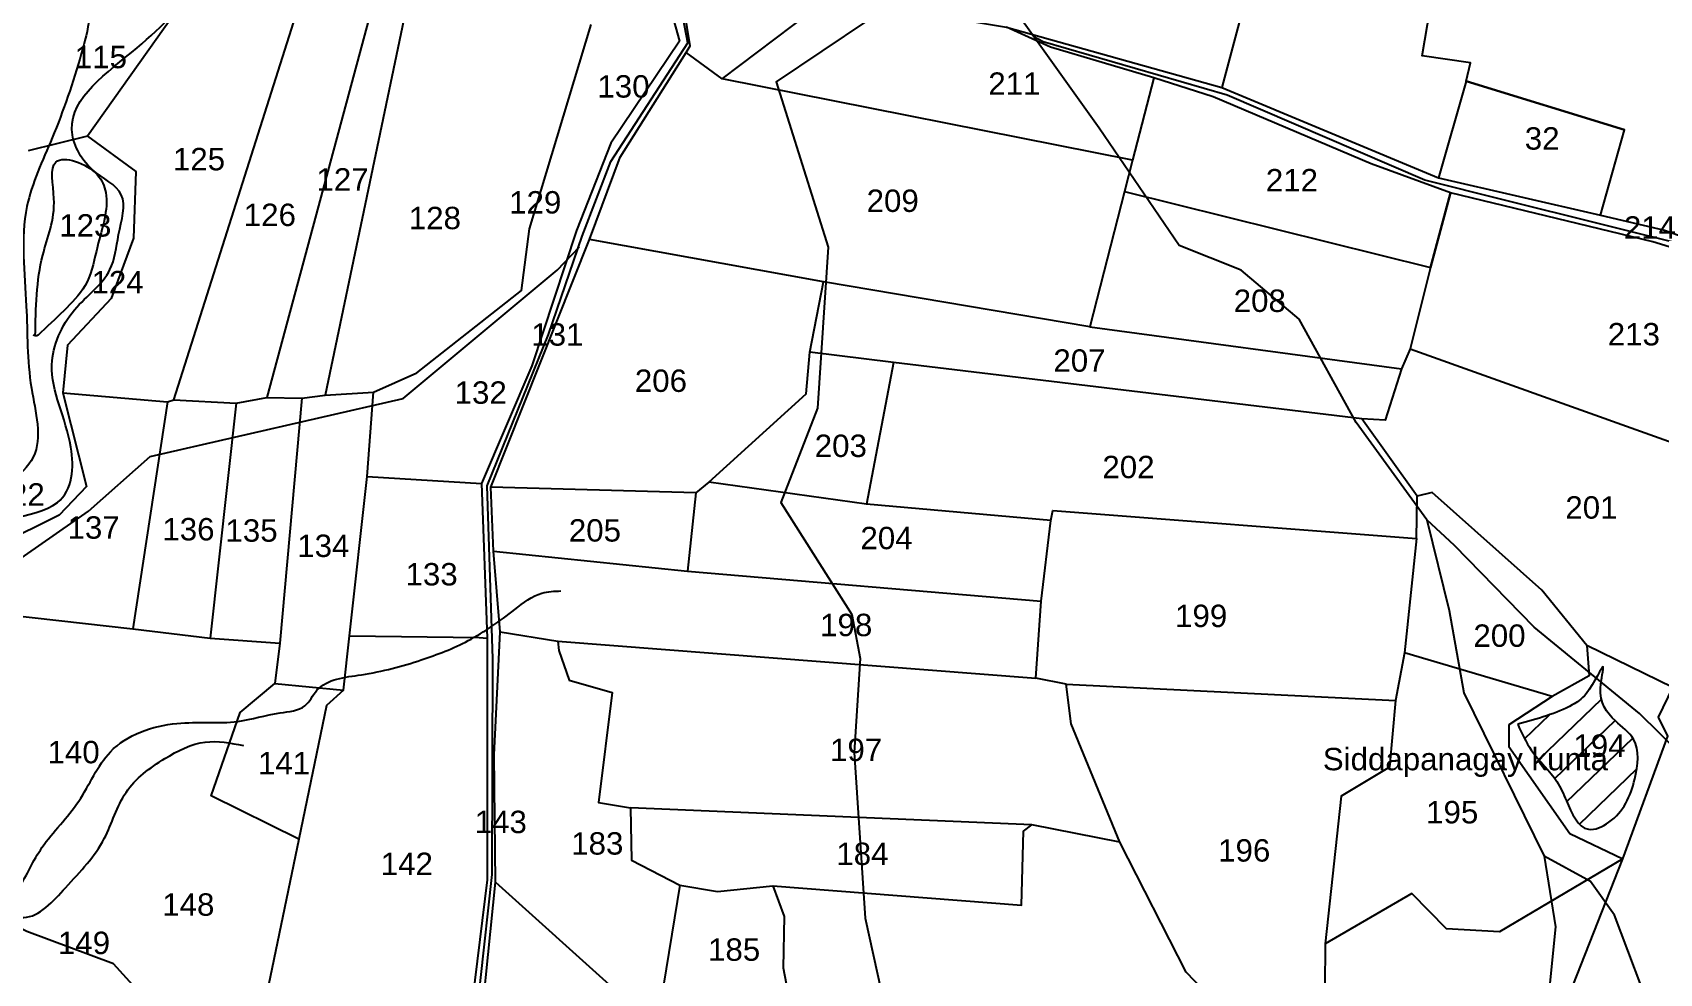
# Model space of a CAD drawing. Header units: inches. Extents: x 198573 to 203005, y 1622290 to 1626765.
# Drawn here: x 199205 to 200440, y 1623430 to 1624145 of the extents above; entities that cross this region are included whole.
import ezdxf
from ezdxf.enums import TextEntityAlignment as Align

# ---------------------------------------------------------------- set-up
doc = ezdxf.new("R2010")
doc.units = ezdxf.units.IN
doc.header["$LTSCALE"] = 15
doc.header["$MEASUREMENT"] = 0
for name, color, linetype in [('PLOT', 7, 'Continuous'), ('PLOT NO', 7, 'Continuous'), ('ROAD', 1, 'Continuous'), ('STREAM', 4, 'Continuous')]:
    doc.layers.add(name, color=color, linetype=linetype)
doc.styles.get("Standard").update_dxf_attribs({"font": 'arial.ttf'})

msp = doc.modelspace()

# ---------------------------------------------------------------- hatches: boundary and pattern name
at = {"layer": 'STREAM'}
h = msp.add_hatch(dxfattribs=at)
h.set_pattern_fill('ANSI31', color=256, scale=151.024149, angle=-1.0901)
h.set_pattern_definition([(43.9099, (193735.288, 1624458.895), (-13.092405, 13.600313), [])])
edge = h.paths.add_edge_path()
edge.add_spline(control_points=[(200332.5, 1623619.6), (200335.6, 1623612.7), (200342.9, 1623596.6), (200361.3, 1623580.6), (200370.3, 1623558.9), (200381.1, 1623534.6), (200410.7, 1623548.1), (200422.2, 1623574.1), (200426, 1623607.4), (200403.4, 1623623.4), (200394.1, 1623636.7), (200395.5, 1623650.2), (200395.7, 1623651.7)], knot_values=[9.335601, 9.335601, 9.335601, 9.335601, 11.5604, 14.58455, 16.213629, 18.913851, 20.555215, 24.357425, 27.355235, 29.298539, 32.032487, 32.376571, 32.376571, 32.376571, 32.376571], degree=3, periodic=0)
edge.add_line((200395.7, 1623651.7), (200392, 1623654.7))
edge.add_spline(control_points=[(200392, 1623654.7), (200389.7, 1623650.8), (200383.5, 1623640.3), (200366.5, 1623629), (200347.3, 1623623.7), (200332.5, 1623619.6)], knot_values=[0, 0, 0, 0, 1.04632, 2.382709, 6.742413, 6.742413, 6.742413, 6.742413], degree=3, periodic=0)
h.paths.add_polyline_path([(200159.9, 1623573.2), (200424.7, 1623568.2), (200425.5, 1623607.2), (200160.7, 1623612.3)], flags=9)
h.paths.add_polyline_path([(200362.8, 1623587.8), (200420, 1623586.7), (200420.6, 1623617.6), (200363.4, 1623618.7)], flags=24)

# ---------------------------------------------------------------- linework, layer by layer
at = {"layer": 'PLOT'}
for points in [[(199687.8, 1624300.9), (199678.9, 1624268.3), (199670.6, 1624228.9), (199802.5, 1624191.4), (199826.2, 1624188.9), (199821.8, 1624169.6), (199944.4, 1624148.8), (200107.8, 1624102.9), (200272.2, 1624034.5), (200395.4, 1624006), (200444, 1623994.6), (200489.8, 1623978.3), (200607.6, 1623942.2), (200612.8, 1623939.7), (200660.5, 1623925.5), (200785.4, 1623893.5), (200818.9, 1623871.1), (200969.3, 1623831.2), (201139.3, 1623753.8), (201178.3, 1623737.6), (201429.4, 1623607.5), (201458.4, 1623625.9), (201642.2, 1623530)], [(200293.3, 1624107.7), (200296.6, 1624121.8), (200260, 1624126.9), (200282.3, 1624259.7)], [(199670.6, 1624228.9), (199696.1, 1624138.1), (199643.8, 1624060.6), (199617.7, 1623994.4), (199584, 1623891.6), (199545.7, 1623802.5), (199550, 1623685), (199550.1, 1623501.5), (199531.3, 1623349.3), (199373.1, 1623369.1), (199342.2, 1623372.1), (199333.1, 1623382.9), (199305.6, 1623394.4), (199266.2, 1623437.8), (199200.4, 1623462.4), (199166.9, 1623478.9), (199107.9, 1623617.6), (199097.5, 1623651.7), (199071.8, 1623705.5), (199028.3, 1623716.1), (198981.1, 1623765.2), (198917.6, 1623783.3), (198847.2, 1623923.6)], [(200056.1, 1624110.4), (200040, 1624047.9), (200033.9, 1624023.9), (200007.5, 1623921.2), (199805.3, 1623955.5), (199627.8, 1623987.7), (199650.9, 1624050.2), (199701.2, 1624129.5), (199704.2, 1624134.7), (199688.9, 1624227.6)], [(200143.9, 1624238.9), (200107.8, 1624102.9)], [(199350.7, 1624212.9), (199246.6, 1624066.1), (199201.4, 1624055)], [(199312.1, 1623866), (199416.7, 1624195.3)], [(199728.4, 1624109.6), (199795.5, 1624160.1), (199802.5, 1624191.4)], [(199468.2, 1624185.2), (199382.8, 1623867.7)], [(199492.2, 1624181.3), (199427.1, 1623869.4)], [(199227.8, 1623871.1), (199307.3, 1623864.4), (199312.1, 1623866), (199359.4, 1623863.4), (199382.8, 1623867.7), (199409.4, 1623867.2), (199427.1, 1623869.4), (199463.8, 1623871.7), (199496.5, 1623886.3), (199576.1, 1623948.9), (199582.1, 1623995.6), (199629, 1624150.8)], [(200546.7, 1623951.7), (200435.1, 1623985.8), (200281.3, 1624022.9), (200221.2, 1624045.1), (200101.3, 1624095.8), (200056.1, 1624110.4), (199977.8, 1624133.6), (199944.4, 1624148.8)], [(200040, 1624047.9), (199728.4, 1624109.6), (199701.2, 1624129.5)], [(200395.4, 1624006), (200413.6, 1624070.8), (200293.3, 1624107.7), (200272.2, 1624034.5)], [(200293.3, 1624107.7), (200413.6, 1624070.8)], [(199246.6, 1624066.1), (199283.3, 1624039.2), (199281.5, 1623988.6), (199264.6, 1623942.7), (199231.4, 1623907.4), (199227.8, 1623871.1), (199245.9, 1623800), (199225.1, 1623778.4), (199179.6, 1623755.9), (199080.6, 1623738.3), (199071.8, 1623705.5)], [(200033.9, 1624023.9), (200266.3, 1623966.3), (200281.3, 1624022.9), (200266.3, 1623966.3), (200250.8, 1623904.6), (200244.2, 1623889.5), (200231.9, 1623850.5), (200214.1, 1623851.4)], [(199478.6, 1622677.1), (199537.3, 1622755), (199510.7, 1622909), (199507.1, 1622929.4), (199520.7, 1623126.5), (199541.8, 1623259.6), (199548.2, 1623297.4), (199541.3, 1623352.5), (199556.4, 1623499.7), (199555.4, 1623596.4), (199559.8, 1623689.7), (199554.8, 1623750.9), (199552.8, 1623799.6), (199627.8, 1623987.7)], [(200750.1, 1622980.6), (200716.3, 1623076.8), (200721.6, 1623184.5), (200679.7, 1623377.8), (200605.9, 1623432.7), (200606.2, 1623467.2), (200576.2, 1623509.5), (200549.8, 1623476.4), (200590.1, 1623397.8), (200517.9, 1623397.5), (200374.3, 1623421.1), (200412.3, 1623517.6), (200446.5, 1623610.7), (200439.4, 1623625.1), (200450.1, 1623647.5), (200385, 1623679.5), (200350.7, 1623721.4), (200267.6, 1623795.5), (200256.1, 1623792.8), (200214.1, 1623851.4), (199858.5, 1623894.3), (199795, 1623902), (199805.3, 1623955.5)], [(200250.8, 1623904.6), (200492.3, 1623818.4), (200535, 1623804.2), (200546.7, 1623951.7)], [(200007.5, 1623921.2), (200244.2, 1623889.5)], [(199718.2, 1623803.5), (199792.2, 1623870.4), (199795, 1623902)], [(199858.5, 1623894.3), (199838, 1623786.8)], [(199090, 1623665.4), (199113.5, 1623693.1), (199119.2, 1623716.8), (199168.3, 1623704.6), (199281, 1623692.1), (199339.8, 1623684.9), (199392.5, 1623681.3), (199388.9, 1623650.7), (199440.8, 1623645.4), (199445.5, 1623686.8), (199459, 1623807.7), (199463.8, 1623871.7)], [(199307.3, 1623864.4), (199281, 1623692.1)], [(199359.4, 1623863.4), (199339.8, 1623684.9)], [(199409.4, 1623867.2), (199392.5, 1623681.3)], [(199459, 1623807.7), (199545.7, 1623802.5)], [(200120.5, 1623390.2), (200080.8, 1623431.5), (200030.4, 1623530.1), (199993.3, 1623620), (199989.6, 1623650.1), (199966.6, 1623654.5), (199970.7, 1623713.1), (199978, 1623774.2), (199838, 1623786.8), (199718.2, 1623803.5), (199708.4, 1623795.4), (199552.8, 1623799.6)], [(199708.4, 1623795.4), (199702.1, 1623735.8)], [(199978, 1623774.2), (199979.5, 1623781.9), (200255.5, 1623760.6), (200256.1, 1623792.8)], [(200255.5, 1623760.6), (200246.4, 1623673.8), (200239.6, 1623637.6), (200235.1, 1623587.1), (200198.4, 1623565.1), (200186.2, 1623452.9), (200185.8, 1623386.1), (200130.6, 1623369.6)], [(199554.8, 1623750.9), (199702.1, 1623735.8), (199970.7, 1623713.1)], [(199445.5, 1623686.8), (199544, 1623685.5), (199550, 1623685)], [(199559.8, 1623689.7), (199603.6, 1623682.6), (199604.4, 1623675.6), (199612.3, 1623653.1), (199645, 1623643.7), (199634.6, 1623560.2), (199658.7, 1623556.3), (199659.7, 1623516.6), (199696.2, 1623497.5), (199681.9, 1623409.2)], [(199603.6, 1623682.6), (199966.6, 1623654.5)], [(200385, 1623679.5), (200386.6, 1623656.4), (200358.6, 1623640.6), (200246.4, 1623673.8)], [(199407.1, 1623532.4), (199340.5, 1623565.2), (199362.5, 1623628.5), (199388.9, 1623650.7)], [(199989.6, 1623650.1), (200239.6, 1623637.6)], [(199440.8, 1623645.4), (199440.8, 1623645.4), (199428.1, 1623633.8), (199407.1, 1623532.4), (199373.1, 1623369.1)], [(200358.6, 1623640.6), (200325.6, 1623619.1), (200325.7, 1623602.8), (200372.1, 1623536.8), (200412.3, 1623517.6), (200318.6, 1623462.2), (200278.3, 1623464.3), (200252, 1623491.1), (200186.2, 1623452.9)], [(200030.4, 1623530.1), (199963.6, 1623543.4), (199658.7, 1623556.3)], [(199766.8, 1623497.1), (199955.7, 1623482.4), (199957.2, 1623538.5), (199963.6, 1623543.4)], [(199556.4, 1623499.7), (199647.8, 1623417.6), (199681.9, 1623409.2), (199785.1, 1623380.7), (199829.1, 1623371.4), (199852.8, 1623328.3), (199856.5, 1623303.7), (199843, 1623185.6)], [(199696.2, 1623497.5), (199725, 1623492.6), (199766.8, 1623497.1), (199775.5, 1623473.7), (199774.8, 1623434.7), (199785.1, 1623380.7)]]:
    msp.add_lwpolyline(points, dxfattribs=at)
msp.add_spline([(199180.8, 1623476.5), (199198.1, 1623472.9), (199229.9, 1623495.6), (199259.3, 1623532.9), (199275.8, 1623567.9), (199305.3, 1623593.6), (199336, 1623606.1), (199364.9, 1623603.5)], degree=3, dxfattribs=at)
at = {"layer": 'ROAD'}
for points in [[(199536.2, 1623344.7), (199553.9, 1623505.6), (199554.3, 1623669.2), (199550, 1623800.5), (199596.6, 1623915.4), (199622.1, 1623990.2), (199643.9, 1624046.8), (199702.3, 1624136.8), (199683.2, 1624237.5), (199698.8, 1624307.7), (199720, 1624318.6), (199685.3, 1624385.9), (199672.5, 1624423.2), (199572.7, 1624558.4), (199502.2, 1624667.4), (199468, 1624764.1), (199422.5, 1624807.7), (199391.3, 1624862.8), (199383.8, 1624961), (199390.8, 1624978.2), (199372.2, 1625046.8), (199358.8, 1625107.6), (199355.9, 1625176)], [(199910.1, 1624199.5), (199868.6, 1624195.5), (199838.7, 1624153.7), (199769.4, 1624107.3), (199808.9, 1623981.7), (199800.7, 1623859.5), (199772.9, 1623788), (199826.9, 1623703), (199833.2, 1623669.5), (199828.6, 1623598.3), (199836.9, 1623472.5), (199864.7, 1623347.2), (199873.6, 1623259.1), (199931.7, 1623131.5), (199967, 1623065.1), (200040.1, 1622976.9), (200063.1, 1622931.4), (200100.3, 1622875.8), (200181.5, 1622823.9), (200310.6, 1622757.4)], [(200486.3, 1623567.4), (200424.9, 1623627.7), (200344.9, 1623693.4), (200284.4, 1623755.4), (200263.5, 1623774.9), (200209.9, 1623848.6), (200166.6, 1623927.1), (200122.5, 1623964.3), (200075.5, 1623983), (200014.6, 1624072), (199952.7, 1624158.9)], [(201991, 1623717.6), (201838.4, 1623693.6), (201706.7, 1623668.4), (201578.4, 1623660.3), (201397.4, 1623622.9), (201247.2, 1623693.2), (201130.6, 1623750.7), (200967.3, 1623827.6), (200847.4, 1623856), (200816.1, 1623868.2), (200787, 1623888.6), (200663.9, 1623917.8), (200470.7, 1623980.6), (200321.3, 1624017.8), (200262, 1624032.6), (200111.8, 1624097.1), (199972.1, 1624137.6), (199964.5, 1624141.7)], [(199021.8, 1623568.8), (199125.5, 1623696.5), (199247.4, 1623781.5), (199294.1, 1623823), (199486.2, 1623866.9), (199603.2, 1623964.2), (199620, 1623982)], [(200263.5, 1623774.9), (200280.3, 1623706), (200291.5, 1623643.4), (200352.4, 1623519.6), (200361, 1623465.9), (200355, 1623405.3), (200360.1, 1623331.8), (200357.4, 1623246.5), (200358.5, 1623193), (200361, 1623157.3), (200352.1, 1623106.3), (200365, 1623056.4), (200382.8, 1623003.1), (200405.2, 1622967.8), (200421.7, 1622876.4), (200427.7, 1622797)], [(200405.2, 1622967.8), (200459.1, 1623060.9), (200490.3, 1623150.5), (200493.2, 1623235.7), (200504.6, 1623297.4), (200437.1, 1623392.2), (200405.9, 1623474.8), (200387.6, 1623500.4), (200352.4, 1623519.6)]]:
    msp.add_lwpolyline(points, dxfattribs=at)
at = {"layer": 'STREAM'}
for points in [[(199189.9, 1624350.7), (199219.6, 1624325.9), (199222.8, 1624298), (199220.5, 1624252.6), (199240.2, 1624210.9), (199248, 1624156), (199241.8, 1624128.4), (199219.7, 1624064.7), (199200.6, 1624012.6), (199200.1, 1623937), (199204, 1623874.8), (199205.3, 1623822.3), (199187.8, 1623803.6), (199123.6, 1623773.3), (199078.9, 1623747.6), (199037.8, 1623712.2), (199012, 1623721.1), (198982.2, 1623744.8), (198944.1, 1623768.8), (198902.8, 1623796), (198872, 1623860.7), (198855.9, 1623894.4), (198845.4, 1623927.1)], [(199503.4, 1622872.2), (199495.6, 1622906), (199447.5, 1622936.4), (199402.2, 1622943.8), (199351.3, 1622975.7), (199326.5, 1623001.9), (199310.8, 1623068.9), (199322.2, 1623127.2), (199306.8, 1623177.5), (199236.9, 1623274.3), (199195.8, 1623331.7), (199184.1, 1623379.6), (199172.6, 1623442.5), (199166.7, 1623476.8), (199141.8, 1623524.8), (199095.9, 1623618.8), (199081.3, 1623667.3), (199118.3, 1623690.9), (199145.9, 1623715.7), (199172.7, 1623745.6), (199168.8, 1623759.7), (199223.7, 1623788), (199233.9, 1623829.9), (199219.6, 1623892.6), (199236.8, 1623934.3), (199263.6, 1623964.7), (199270.2, 1623991.3), (199272.2, 1624021.6), (199250.1, 1624040.8), (199234.7, 1624071), (199284.2, 1624133.1), (199365, 1624244.3), (199384.9, 1624280.9), (199409, 1624292.1), (199462.6, 1624252.9), (199486.3, 1624243.1), (199500.6, 1624228.3), (199516.7, 1624213.5)], [(199206.9, 1623914.4), (199212.6, 1623975.6), (199221.1, 1624018.8), (199222.6, 1624046.4), (199253.9, 1624036.8), (199260.4, 1624023.2), (199254.1, 1623982.2), (199246.2, 1623955.4), (199230.8, 1623935.7), (199211.1, 1623916.9), (199206.9, 1623914.4), (199205.3, 1623915)], [(199477.8, 1622683.4), (199504.4, 1622723.1), (199512.4, 1622749.6), (199516.7, 1622832.1), (199502.6, 1622880.1), (199485.4, 1622908.5), (199435.7, 1622928.2), (199387.3, 1622945.5), (199343.2, 1622965.5), (199315.3, 1623010.3), (199301.6, 1623076), (199306.7, 1623124.6), (199261.3, 1623226), (199209.3, 1623297.6), (199173.7, 1623372.7), (199165, 1623409.4), (199123.7, 1623557.6), (199085.2, 1623624.3), (199064.9, 1623665.8), (199033.6, 1623697.8), (198995.7, 1623721.9), (198955.1, 1623754.5), (198921.3, 1623772.9), (198900.7, 1623798.6)], [(199173.1, 1623459), (199194.7, 1623494.8), (199212, 1623526), (199239.9, 1623561.2), (199264, 1623598.8), (199314.5, 1623620.3), (199360.8, 1623621.8), (199392.8, 1623628.3), (199411.6, 1623633.7), (199420.8, 1623645.4), (199454.5, 1623657.2), (199500, 1623668.5), (199535.6, 1623683.1), (199570.9, 1623706.7), (199591.6, 1623719.2), (199606, 1623720.8)], [(200332.5, 1623619.6), (200373.9, 1623634.3), (200384.3, 1623642.8), (200397.4, 1623663.1), (200395.3, 1623647.3), (200406.6, 1623622.2), (200420.3, 1623608.3), (200421.3, 1623578.1), (200401.7, 1623545.2), (200386.1, 1623539.9), (200369.4, 1623561.4), (200362.2, 1623576.1), (200343, 1623599.8), (200332.5, 1623619.6)], [(201500.3, 1623491.7), (201480.4, 1623457.5), (201457.3, 1623437.2), (201423.6, 1623432.4), (201390.4, 1623425.6), (201361.4, 1623408.4), (201314.4, 1623404.9), (201288.7, 1623401.9), (201255, 1623399.6), (201221.6, 1623380), (201206.7, 1623350.7), (201160.5, 1623288.6), (201140.8, 1623240.2), (201122.9, 1623205.4), (201090.1, 1623171), (201035.6, 1623136.5), (200978.5, 1623102.4), (200940.5, 1623101.1), (200884.6, 1623072.1), (200838.8, 1623051.7), (200706.7, 1623002.2), (200686.8, 1622941.4), (200660.7, 1622892), (200641.7, 1622856.8), (200602.9, 1622815.1), (200584.8, 1622799.2), (200557.4, 1622793.6), (200494.6, 1622812.6), (200431.1, 1622826.6), (200401.9, 1622848.4), (200367.7, 1622869.8), (200342.3, 1622886.1), (200320.7, 1622918.1), (200313.1, 1622959.7), (200301.1, 1622977.2), (200307.1, 1623007.2), (200309.6, 1623036.3), (200299.2, 1623059.7), (200290.3, 1623087.1), (200265.2, 1623116.2), (200242.5, 1623170.5), (200224.5, 1623187.1), (200181.5, 1623217.1), (200152.5, 1623224.5), (200150.3, 1623269.8), (200140.4, 1623296.1), (200134.2, 1623329.8), (200130.2, 1623353.1), (200128.1, 1623376.9), (200126.9, 1623392.2)]]:
    msp.add_spline(points, degree=3, dxfattribs=at)

# ---------------------------------------------------------------- texts
at = {"layer": 'PLOT NO'}
for s, p in [('115', (199256.7, 1624126.1)), ('130', (199653.5, 1624103.8)), ('211', (199950.3, 1624105.9)), ('32', (200351, 1624064.3)), ('125', (199331.2, 1624048.6)), ('127', (199440.2, 1624033.2)), ('212', (200161, 1624032.6)), ('129', (199586.5, 1624015.8)), ('209', (199857.9, 1624017)), ('123', (199244.9, 1623998.3)), ('126', (199385, 1624006.3)), ('128', (199510.3, 1624003.9)), ('214', (200432.8, 1623996.7)), ('124', (199269.4, 1623955.2)), ('208', (200136.6, 1623941.1)), ('131', (199603.3, 1623915.5)), ('213', (200420.6, 1623915.7)), ('207', (199999.7, 1623895.7)), ('206', (199681.9, 1623880.4)), ('132', (199545.1, 1623871.4)), ('203', (199818.5, 1623831)), ('202', (200036.9, 1623814.9)), ('122', (199194.3, 1623794.1)), ('201', (200388.4, 1623784.2)), ('137', (199251.2, 1623769)), ('136', (199323.2, 1623767.7)), ('135', (199371.1, 1623766.7)), ('205', (199631.8, 1623766.8)), ('134', (199425.6, 1623755.1)), ('204', (199853.2, 1623761)), ('133', (199507.8, 1623733.5)), ('199', (200092.1, 1623701.9)), ('198', (199822.6, 1623695)), ('200', (200318.6, 1623686.9)), ('194', (200394.5, 1623603.4)), ('140', (199236, 1623598.5)), ('141', (199395.8, 1623590.1)), ('197', (199830.1, 1623600.2)), ('Siddapanagay kunta', (200292.7, 1623593.2)), ('195', (200282.7, 1623552.9)), ('143', (199560.3, 1623545.5)), ('183', (199633.6, 1623529.2)), ('184', (199834.9, 1623521.3)), ('196', (200124.8, 1623523.9)), ('142', (199489, 1623513.7)), ('148', (199323.1, 1623482.8)), ('149', (199243.9, 1623453.7)), ('185', (199737.5, 1623448.6))]:
    msp.add_text(s, height=17, dxfattribs=at).set_placement(p, align=Align.MIDDLE_CENTER)

doc.saveas('drawing.dxf')
